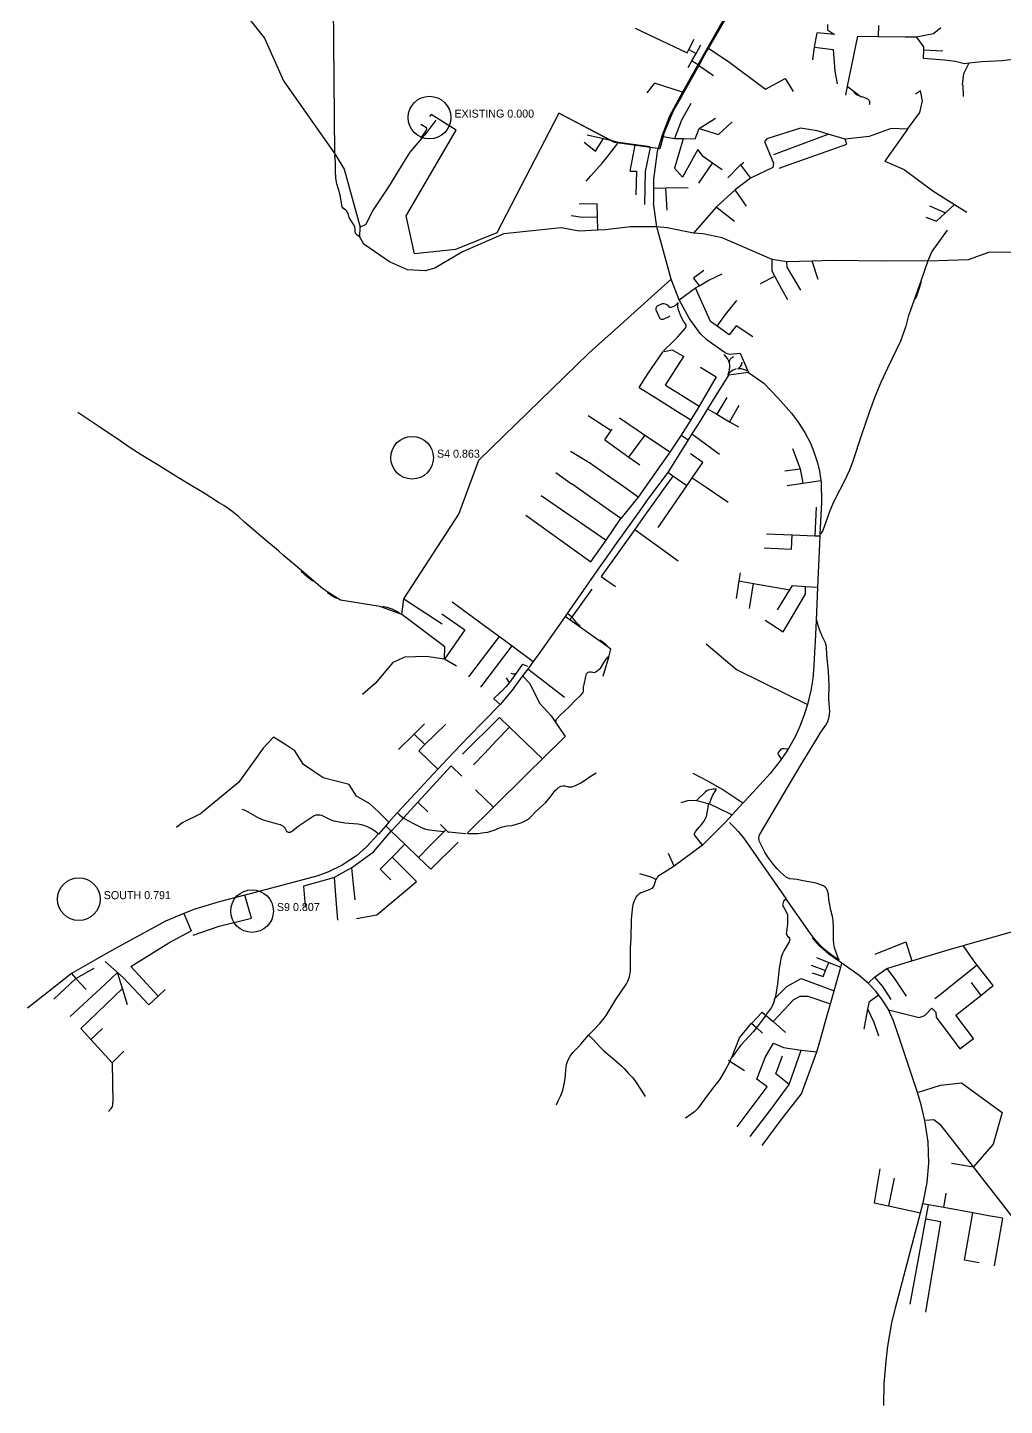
# Model space of a CAD drawing. Header units: metres. Extents: x 432891 to 477890, y 2556094 to 2581523.
# Drawn here: x 442163 to 447656, y 2556094 to 2563844 of the extents above; entities that cross this region are included whole.
import ezdxf

# ---------------------------------------------------------------- set-up
doc = ezdxf.new("R2010")
doc.units = ezdxf.units.M
for name, color, linetype in [('W10_MAIN_PIPE', 1, 'Continuous'), ('W10_PIPE_DN200', 8, 'Continuous'), ('W10_PIPE_DN250_400', 3, 'Continuous'), ('W10_PIPE_DN500_800', 30, 'Continuous'), ('W10_PIPE_DN900_1200', 1, 'Continuous'), ('W10_STP_CANDIDATES', 5, 'Continuous')]:
    doc.layers.add(name, color=color, linetype=linetype)

msp = doc.modelspace()

# ---------------------------------------------------------------- linework, layer by layer
at = {"layer": 'W10_MAIN_PIPE'}
msp.add_lwpolyline([(446145.9, 2563995.1), (445981.3, 2563710.9), (445841.6, 2563460.7), (445796.7, 2563382.9), (445742.6, 2563253.5), (445717.1, 2563162.4), (445463.7, 2563198.7), (445149.7, 2563362.7), (444801.7, 2562690.4), (444568.5, 2562596.8), (444339.2, 2562571.3), (444291.8, 2562785.1), (444572.7, 2563268), (444431.5, 2563355.6), (444423, 2563343.3)], dxfattribs=at)
at = {"layer": 'W10_PIPE_DN200'}
for points in [[(442937, 2565100.3), (443025.8, 2564883.3), (443082.9, 2564634.3), (443243.2, 2564332.6), (443327.2, 2563997.3), (443495.1, 2563784.3), (443601.5, 2563544.9), (443890.9, 2563134.7)], [(443890.9, 2563134.7), (443884, 2563973.2)], [(446659.9, 2563861.6), (446661.2, 2563831.1), (446701, 2563805.7)], [(445580, 2563840.6), (445870.9, 2563702.7), (445881, 2563721.6)], [(445881, 2563721.6), (445911.9, 2563779.4)], [(446587.1, 2563734.6), (446601.9, 2563815)], [(446701, 2563805.7), (446601.9, 2563815)], [(446828.9, 2563795.7), (446770.7, 2563514)], [(446828.9, 2563795.7), (446947.3, 2563793.5)], [(446947.3, 2563793.5), (446949.6, 2563855.4)], [(446947.3, 2563793.5), (447097, 2563792.9)], [(447097, 2563792.9), (447160.1, 2563791.5)], [(447160.1, 2563791.5), (447256.2, 2563810.9), (447298.8, 2563844.3)], [(447160.1, 2563791.5), (447200.4, 2563736.1), (447199.8, 2563717.3)], [(445881, 2563721.6), (445922.3, 2563698.6)], [(445922.3, 2563698.6), (445949.1, 2563746.5)], [(445991.2, 2563728), (446112.1, 2563648.4), (446312.3, 2563497.1)], [(446577.7, 2563663), (446587.1, 2563734.6)], [(446587.1, 2563734.6), (446693.3, 2563721.2), (446702.2, 2563600.1), (446714.6, 2563528.2)], [(447199.8, 2563717.3), (447198.4, 2563671.9)], [(447309.5, 2563711.1), (447199.8, 2563717.3)], [(445878.2, 2563619.9), (445898.8, 2563656.7)], [(445898.8, 2563656.7), (445922.3, 2563698.6)], [(445932, 2563634.3), (445898.8, 2563656.7)], [(445936.8, 2563631.1), (446019, 2563575.6)], [(447198.4, 2563671.9), (447319.4, 2563663.8), (447379, 2563654.9), (447431.1, 2563643.2), (447456.4, 2563646)], [(447425.6, 2563457.1), (447423.8, 2563517.8), (447419.8, 2563522.8), (447427.9, 2563586.4), (447456.4, 2563646)], [(447456.4, 2563646), (447529, 2563654), (447643.2, 2563658.6), (447734.2, 2563669.8), (447744.9, 2563641.4), (447754.3, 2563590.9), (447760.3, 2563583), (447769, 2563551.3), (447770.2, 2563504.5), (447784.1, 2563478)], [(446312.3, 2563497.1), (446423.4, 2563558.7), (446468, 2563485.5)], [(445687.2, 2563531.1), (445645.2, 2563476.5)], [(445845.9, 2563481.9), (445687.2, 2563531.1)], [(446770.7, 2563514), (446762, 2563464)], [(446770.7, 2563514), (446810.6, 2563484.3)], [(446810.6, 2563484.3), (446808.2, 2563481)], [(446808.2, 2563481), (446816.4, 2563472.8), (446822.6, 2563468.7), (446829.6, 2563465.1)], [(446810.6, 2563484.3), (446850.8, 2563454.3)], [(447110.6, 2563273.6), (447180.5, 2563367), (447194.3, 2563432.8), (447184.4, 2563488.9)], [(447184.4, 2563488.9), (447156.2, 2563469.4)], [(445892.7, 2563417.3), (445839.7, 2563322.7), (445799.6, 2563219.9)], [(446850.8, 2563454.3), (446854.2, 2563456.3)], [(446854.2, 2563456.3), (446875.1, 2563449.7), (446885.2, 2563442.7), (446894.4, 2563434.3), (446896.5, 2563431.1), (446897.4, 2563427.9), (446896.9, 2563416), (446895.6, 2563409.3)], [(444459.1, 2563323.8), (444396.5, 2563241.1), (444380.1, 2563222)], [(445938.5, 2563276.6), (446030.8, 2563335.5)], [(445938.5, 2563276.6), (446047.1, 2563242.3), (446124.1, 2563313.9)], [(444377, 2563224.6), (444401.7, 2563261.9), (444406.2, 2563269.9), (444407.7, 2563274.2), (444407.5, 2563277.8), (444405.4, 2563281.1), (444375, 2563299.2)], [(445310.1, 2563241.1), (445401.5, 2563219.9)], [(445851.4, 2563219.5), (445917.6, 2563218.9), (445938.5, 2563276.6)], [(446509.3, 2563279), (446319.7, 2563219.4)], [(446358.1, 2563130.7), (446665.4, 2563244.9)], [(446665.4, 2563244.9), (446603.5, 2563263.4), (446509.3, 2563279)], [(446759.7, 2563216.9), (446665.4, 2563244.9)], [(447110.6, 2563273.6), (447019.2, 2563276.1), (446895.2, 2563232), (446759.7, 2563216.9)], [(447110.6, 2563273.6), (446983.6, 2563093.3), (447091.1, 2563046.7), (447253, 2562926.1), (447374.2, 2562849.6)], [(444380.1, 2563222), (444312.2, 2563142.9), (444283.5, 2563098.9), (444193, 2562949), (444102.4, 2562814.1), (444065, 2562737.4), (444032.7, 2562721.5)], [(444380.1, 2563222), (444377, 2563224.6)], [(445291.7, 2563200.3), (445355.9, 2563149.5)], [(445355.9, 2563149.5), (445401.5, 2563219.9)], [(445401.5, 2563219.9), (445440.8, 2563210.7)], [(445412.3, 2563104.8), (445483.3, 2563195.9)], [(445440.8, 2563210.7), (445486.5, 2563200.1)], [(445486.5, 2563200.1), (445580.4, 2563186.7)], [(445551.9, 2563037.6), (445579.5, 2563182.1)], [(445580.4, 2563186.7), (445664.5, 2563174.8)], [(445663.6, 2563170.1), (445636.4, 2563034.8)], [(445736.7, 2563232.2), (445799.6, 2563219.9)], [(445799.6, 2563219.9), (445851.4, 2563219.5)], [(445803.1, 2563055.9), (445851.4, 2563219.5)], [(446014.8, 2563082.1), (445960.9, 2563118.8), (445932, 2563159.1), (445845.5, 2563002.8)], [(446319.7, 2563219.4), (446306.6, 2563204.2), (446356.8, 2563081.5), (446353.3, 2563057.1), (446227.6, 2562997.4)], [(446389.8, 2563053.5), (446769.5, 2563187.9), (446759.7, 2563216.9)], [(443890.9, 2563134.7), (443894.8, 2563128.1)], [(443894.8, 2563128.1), (443891.4, 2563126.1)], [(444027.9, 2562668.4), (444014.1, 2562678.4), (444010.3, 2562682.4), (444006.7, 2562689.4), (444005.6, 2562695.5), (444005.6, 2562710.5), (444003.9, 2562723), (443994.2, 2562739.5), (443976.4, 2562766.2), (443971.5, 2562775.9), (443965.2, 2562798.8), (443957.1, 2562813.8), (443952.5, 2562817.8), (443939.3, 2562826.7), (443931.7, 2562835.6), (443920.2, 2562901.4), (443912, 2562935.6), (443902.5, 2562965.3), (443896.7, 2562996.5), (443893.5, 2563037.2), (443893.5, 2563085.9), (443891.4, 2563126.1)], [(443894.8, 2563128.1), (443942.3, 2563047.9), (444032.7, 2562721.5)], [(445330.8, 2563010.7), (445394.1, 2563081.6)], [(445394.1, 2563081.6), (445412.3, 2563104.8)], [(445938, 2562969.6), (446014.8, 2563082.1)], [(446069.2, 2563045), (446014.8, 2563082.1)], [(446171, 2563072), (446190.9, 2563086.7)], [(445303.4, 2562980.1), (445330.8, 2563010.7)], [(445551.9, 2563037.6), (445586, 2563036.5)], [(445586, 2563036.5), (445582.9, 2562902.7)], [(445636.4, 2563034.8), (445632.2, 2562849.8)], [(445803.1, 2563055.9), (445801.2, 2563054)], [(445801.2, 2563054), (445845.5, 2563002.8)], [(446100.9, 2562998.4), (446171, 2563072)], [(446171, 2563072), (446227.6, 2562997.4)], [(445752.5, 2562940.3), (445682.2, 2562939.3)], [(445876.4, 2562942.1), (445752.5, 2562940.3)], [(445758.8, 2562818), (445752.5, 2562940.3)], [(446141.4, 2562931.4), (446034.3, 2562833.4)], [(446227.6, 2562997.4), (446141.4, 2562931.4)], [(446206.2, 2562840), (446141.4, 2562931.4)], [(445367.1, 2562780.3), (445365.3, 2562853.5), (445264.1, 2562851.2)], [(447324.9, 2562803.1), (447374.2, 2562849.6)], [(447374.2, 2562849.6), (447443.6, 2562805.8)], [(445219, 2562787.3), (445282.5, 2562777.3), (445367.1, 2562780.3)], [(445369.1, 2562704), (445367.1, 2562780.3)], [(446034.3, 2562833.4), (445906.6, 2562687.8)], [(446138.6, 2562754.3), (446034.3, 2562833.4)], [(447213.4, 2562777.3), (447273.7, 2562754.9)], [(447233.4, 2562842.3), (447324.9, 2562803.1)], [(447273.7, 2562754.9), (447324.9, 2562803.1)], [(444031.9, 2562665.6), (444032.7, 2562721.5)], [(445163.9, 2562718.8), (444841, 2562684.6), (444609.1, 2562583.4)], [(445369.1, 2562704), (445265.3, 2562699), (445163.9, 2562718.8)], [(445411.7, 2562706), (445369.1, 2562704)], [(445700.8, 2562724.1), (445552.3, 2562724), (445411.7, 2562706)], [(445906.6, 2562687.8), (445759.6, 2562718.6), (445700.8, 2562724.1)], [(447333.4, 2562704.6), (447248, 2562584.4), (447224.7, 2562532)], [(444053.9, 2562626.9), (444031.9, 2562665.6)], [(444609.1, 2562583.4), (444453.2, 2562490.6), (444398.6, 2562476.9), (444299.6, 2562482.3), (444197.5, 2562526.4), (444053.9, 2562626.9)], [(445961.8, 2562684.3), (445906.6, 2562687.8)], [(446348.8, 2562540.4), (446068.4, 2562661.8), (445961.8, 2562684.3)], [(446364.6, 2562445.8), (446349.3, 2562475.1), (446348.8, 2562540.4)], [(446432.9, 2562527.3), (446348.8, 2562540.4)], [(447224.7, 2562532), (447454.3, 2562539.1), (447567.8, 2562580.4)], [(447567.8, 2562580.4), (447761.8, 2562583.4)], [(445965.8, 2562477.6), (445906.4, 2562435.4), (445939.2, 2562392.2)], [(446574.3, 2562531.2), (446432.9, 2562527.3)], [(446511.7, 2562366.8), (446433.1, 2562496.1), (446432.9, 2562527.3)], [(446978.8, 2562531.2), (446689.5, 2562534.4), (446574.3, 2562531.2)], [(446608, 2562426.6), (446574.3, 2562531.2)], [(447224.7, 2562532), (446978.8, 2562531.2)], [(447224.7, 2562532), (447182.7, 2562412.8)], [(444279.3, 2560631), (444587.7, 2561108.2), (444701, 2561412), (445319.5, 2562012.1), (445497.8, 2562173.7), (445782.5, 2562428.3)], [(445918.3, 2562380.3), (445939.2, 2562392.2)], [(445939.2, 2562392.2), (445994, 2562423.4)], [(445994, 2562423.4), (446068, 2562458.3)], [(446284.1, 2562405.4), (446364.6, 2562445.8)], [(446405.8, 2562369.5), (446364.6, 2562445.8)], [(447182.7, 2562412.8), (447120, 2562235.1)], [(447186.5, 2562411.4), (447185.6, 2562408.3), (447174.4, 2562372.2), (447160.4, 2562334), (447153.3, 2562317.3)], [(447182.7, 2562412.8), (447186.5, 2562411.4)], [(445825.9, 2562313.4), (445918.3, 2562380.3)], [(446039.9, 2562165.2), (446002.8, 2562191.7), (445918.3, 2562380.3)], [(446086.7, 2562230.3), (446150.4, 2562309.6)], [(446437.6, 2562313.5), (446405.8, 2562369.5)], [(445821.9, 2562297.8), (445805.6, 2562281.2), (445799.8, 2562276.6), (445780.8, 2562269.2), (445775, 2562269.9), (445771.6, 2562271.7), (445766.9, 2562278.5), (445761.2, 2562283.3), (445750, 2562288.7), (445740.7, 2562290.8), (445731.8, 2562289.6), (445703.2, 2562277.6), (445697.4, 2562271.8), (445694.7, 2562263.9), (445695.4, 2562257.2), (445715.5, 2562210.9), (445718.9, 2562207.7), (445726.2, 2562204.4), (445731.8, 2562204), (445735.9, 2562204.7), (445763.2, 2562216), (445775.8, 2562222.8)], [(445741.2, 2562027.1), (445792.2, 2562078.9), (445819.6, 2562105.7), (445857.9, 2562150.3), (445863.4, 2562157.1), (445866.1, 2562161.9), (445866.5, 2562166.5), (445865.4, 2562171.6), (445863, 2562177.1), (445851.5, 2562193.6), (445840.1, 2562213.2), (445833.9, 2562227.6), (445823.8, 2562256.3), (445820.1, 2562269.7), (445819.6, 2562282.7), (445821.9, 2562297.8)], [(446039.9, 2562165.2), (446086.7, 2562230.3)], [(447118.7, 2562231.3), (447116.7, 2562225.5), (447101.4, 2562165.6), (447090.4, 2562132.6), (447070.3, 2562080.6), (446998.2, 2561928.9), (446961.4, 2561848.7), (446926.1, 2561767.1), (446894.2, 2561679.3), (446851.8, 2561553.6), (446803.3, 2561406.3), (446784.4, 2561355.4), (446754.3, 2561291), (446705.7, 2561196.5), (446689.2, 2561161.6), (446674.5, 2561126.8), (446634, 2561015.7), (446627.7, 2561003.3), (446623.3, 2560995.2)], [(447120, 2562235.1), (447118.7, 2562231.3)], [(446107.8, 2562116.7), (446039.9, 2562165.2)], [(446147.5, 2562166.3), (446107.8, 2562116.7)], [(446240.9, 2562104.6), (446147.5, 2562166.3)], [(445649.7, 2561897), (445736.3, 2562022.1)], [(445741.9, 2562023.2), (445741.2, 2562027.1)], [(445741.9, 2562023.2), (445787.3, 2562031.5), (445852.5, 2561993.9)], [(446109.4, 2561957.3), (446105.5, 2561968), (446097.7, 2561983.1), (446091.3, 2561992.4), (446080, 2562005.2)], [(445750.2, 2561832.2), (445852.5, 2561993.9)], [(445947.4, 2561934.8), (446034.9, 2561879.5), (445939, 2561715.2)], [(446101.2, 2561891.6), (446105.2, 2561901.5), (446109.8, 2561918.6), (446111.8, 2561936.2), (446111.6, 2561948)], [(446146.3, 2561925.3), (446130.4, 2561918), (446120.7, 2561911.5), (446107.9, 2561899.7), (446102.2, 2561892.4)], [(446109.4, 2561957.3), (446110, 2561967.7), (446112, 2561974.3), (446115.2, 2561980.4), (446121.5, 2561987.6), (446126.6, 2561991.3), (446132.2, 2561994)], [(446111.6, 2561948), (446109.4, 2561957.3)], [(446157.5, 2561927.6), (446166.5, 2561932.6), (446171.5, 2561937.3), (446175.4, 2561942.8), (446179.4, 2561952.5), (446180.3, 2561962.9)], [(446157.5, 2561927.6), (446175.5, 2561926.2), (446187.3, 2561923.7), (446204.3, 2561917.7), (446208.1, 2561915.8)], [(445601.5, 2561820), (445649.7, 2561897)], [(446104.1, 2561888.9), (446102.2, 2561892.4)], [(446211.8, 2561917.4), (446208.1, 2561915.8)], [(446217.4, 2561904.8), (446303.1, 2561843.8), (446381.8, 2561762.3), (446457.5, 2561674.8), (446496.6, 2561624.1), (446533.8, 2561566.3), (446564.3, 2561506.6), (446584.6, 2561457.2), (446604.6, 2561395.2), (446615.2, 2561348.6), (446623, 2561295.9)], [(445601.5, 2561820), (445704.8, 2561755.5)], [(445750.2, 2561832.2), (445850, 2561770.9)], [(445850, 2561770.9), (445939, 2561715.2)], [(445704.8, 2561755.5), (445808.5, 2561690.7)], [(445808.5, 2561690.7), (445891.8, 2561638.2)], [(445939, 2561715.2), (445891.8, 2561638.2)], [(445986.3, 2561699), (446038, 2561669.2)], [(446095.5, 2561763), (446038, 2561669.2)], [(446162, 2561717.8), (446110.5, 2561627.4)], [(443599.8, 2560877.4), (443575.5, 2560899), (443551, 2560919.9), (443509.4, 2560953.6), (443473, 2560984.7), (443382.8, 2561061.9), (443346.8, 2561095.5), (443303.9, 2561130.6), (443266, 2561155.7), (443236.6, 2561173.1), (443155.2, 2561225.5), (443093, 2561263.3), (443011.8, 2561311), (442892.6, 2561386.7), (442802.6, 2561441.5), (442740.7, 2561481.2), (442684.5, 2561520.2), (442563.3, 2561600.2), (442445.6, 2561680.1)], [(445315.4, 2561661.9), (445444.3, 2561577.6)], [(445590.9, 2561580), (445491.2, 2561647.4)], [(445891.8, 2561638.2), (445838, 2561552.2)], [(446038, 2561669.2), (446110.5, 2561627.4)], [(446110.5, 2561627.4), (446160.1, 2561598.9)], [(445409, 2561524.9), (445444.3, 2561577.6)], [(445444.3, 2561577.6), (445449.2, 2561584.8)], [(445544.4, 2561428.5), (445634.3, 2561550.4)], [(445634.3, 2561550.4), (445590.9, 2561580)], [(445694.3, 2561509.9), (445634.3, 2561550.4)], [(445838, 2561552.2), (445774.5, 2561455.5)], [(445838, 2561552.2), (445878, 2561525.8)], [(445898.7, 2561558.7), (445938.4, 2561529.5)], [(445309.8, 2561402.8), (445215.4, 2561459.8)], [(445409, 2561524.9), (445544.4, 2561428.5)], [(445774.5, 2561455.5), (445685.2, 2561329.4)], [(445774.5, 2561455.5), (445694.3, 2561509.9)], [(445878, 2561525.8), (445762.3, 2561341.6)], [(445938.4, 2561529.5), (446053, 2561445.5)], [(446463.5, 2561477.4), (446507, 2561362.3)], [(445322.2, 2561395.4), (445309.8, 2561402.8)], [(445418.1, 2561328.9), (445322.2, 2561395.4)], [(445544.4, 2561428.5), (445604.7, 2561385.2)], [(445959.6, 2561398.1), (445891.2, 2561447.2)], [(445899.7, 2561311.1), (445959.6, 2561398.1)], [(445133.5, 2561341.5), (445221.9, 2561277.9)], [(445516, 2561261), (445418.1, 2561328.9)], [(445685.2, 2561329.4), (445596.6, 2561203.6)], [(445790.8, 2561321.6), (445624.8, 2561087.8)], [(445762.3, 2561341.6), (445638.1, 2561175.1)], [(445790.8, 2561321.6), (445762.3, 2561341.6)], [(445869.1, 2561266.6), (445790.8, 2561321.6)], [(445869.1, 2561266.6), (445899.7, 2561311.1)], [(445899.7, 2561311.1), (445977.9, 2561258.3)], [(446420.9, 2561350.3), (446507, 2561362.3)], [(446507, 2561362.3), (446521.7, 2561281)], [(445230.6, 2561271.8), (445221.9, 2561277.9)], [(445328.6, 2561203.5), (445230.6, 2561271.8)], [(445596.6, 2561203.6), (445516, 2561261)], [(445707.8, 2561032.5), (445869.1, 2561266.6)], [(445977.9, 2561258.3), (446101.5, 2561174.8)], [(446434.4, 2561268.1), (446521.7, 2561281)], [(446521.7, 2561281), (446623, 2561295.9)], [(446623, 2561295.9), (446624.3, 2561286.7), (446627.2, 2561173.3), (446618.3, 2560995.4), (446617.9, 2560985)], [(445051.2, 2561212.2), (445416.6, 2560960.3)], [(445498.9, 2561082.2), (445328.6, 2561203.5)], [(445596.6, 2561203.6), (445498.9, 2561082.2)], [(445638.1, 2561175.1), (445636.5, 2561173), (445591.6, 2561109.9)], [(446596.5, 2561147), (446590.3, 2560986.2)], [(444964.3, 2561100.9), (445330.8, 2560839.2)], [(445416.6, 2560960.3), (445498.9, 2561082.2)], [(445591.6, 2561109.9), (445462.7, 2560928.5)], [(445624.8, 2561087.8), (445577.6, 2561021.8)], [(445577.6, 2561021.8), (445388.6, 2560757.6), (445468.5, 2560700.8)], [(445577.6, 2561021.8), (445657.5, 2560963.4)], [(446304.2, 2560917.7), (446459, 2560910.9), (446462.6, 2560991.5)], [(446317.5, 2560997.5), (446462.6, 2560991.5)], [(446462.6, 2560991.5), (446590.3, 2560986.2)], [(445330.8, 2560839.2), (445416.6, 2560960.3)], [(445462.7, 2560928.5), (445419.3, 2560867.5), (445376.7, 2560806.4)], [(445657.5, 2560963.4), (445725, 2560914.1)], [(445725, 2560914.1), (445821, 2560843.9)], [(446590.3, 2560986.2), (446617.9, 2560985)], [(446617.9, 2560985), (446615.8, 2560939.6), (446604.8, 2560696.4)], [(443602.6, 2560874.6), (443599.8, 2560877.4)], [(443704.6, 2560787.9), (443602.6, 2560874.6)], [(443704.6, 2560787.9), (443702, 2560784.9)], [(443765.4, 2560731.1), (443758.7, 2560735.9), (443734.3, 2560755.2), (443702, 2560784.9)], [(443852.2, 2560668.9), (443822.7, 2560687.6), (443704.6, 2560787.9)], [(445376.7, 2560806.4), (445196.9, 2560548.3)], [(446170.6, 2560777.6), (446163, 2560731.6)], [(445223.1, 2560526.5), (445337, 2560685.7)], [(446163, 2560731.6), (446146.5, 2560632.8)], [(446163, 2560731.6), (446245, 2560717.4)], [(446222.7, 2560576.6), (446245, 2560717.4)], [(446245, 2560717.4), (446449.7, 2560682.1)], [(446379.4, 2560569), (446449.7, 2560682.1)], [(446449.7, 2560682.1), (446464.4, 2560705.8)], [(446457.9, 2560523.9), (446537.6, 2560657.1), (446537.6, 2560700.9)], [(446464.4, 2560705.8), (446537.6, 2560700.9)], [(446537.6, 2560700.9), (446604.8, 2560696.4)], [(446604.8, 2560696.4), (446596.3, 2560508.6), (446590.6, 2560391.1)], [(443852.2, 2560668.9), (443850, 2560665.5)], [(443902.1, 2560632.5), (443897.3, 2560634.8), (443876.3, 2560646.4), (443852.7, 2560663.4), (443850, 2560665.5)], [(444252.5, 2560547.8), (444144.4, 2560588.4), (443923.2, 2560623.9), (443852.2, 2560668.9)], [(444267.5, 2560542.1), (444279.3, 2560631)], [(444279.3, 2560631), (444493.3, 2560491)], [(444550.4, 2560615.1), (444670.1, 2560526.7)], [(444253.9, 2560551.5), (444239.8, 2560560.1), (444213.4, 2560572.6), (444185.7, 2560581.7), (444166.7, 2560585.9), (444160.8, 2560586.5)], [(444252.5, 2560547.8), (444253.9, 2560551.5)], [(444267.5, 2560542.1), (444252.5, 2560547.8)], [(444508.1, 2560292.5), (444508.4, 2560360.6), (444267.5, 2560542.1)], [(444492.5, 2560547.2), (444621.5, 2560456.5)], [(444670.1, 2560526.7), (444741.3, 2560474.1)], [(445185.4, 2560531.9), (445043.5, 2560328.8), (445006.4, 2560278.4)], [(445196.9, 2560548.3), (445196.6, 2560548), (445185.4, 2560531.9)], [(445212.9, 2560512.3), (445185.4, 2560531.9)], [(445196.9, 2560548.3), (445200.2, 2560546)], [(445220.7, 2560530), (445200.2, 2560546)], [(445212.9, 2560512.3), (445223.1, 2560526.5)], [(445223.1, 2560526.5), (445226.3, 2560524.2)], [(445269.2, 2560477.1), (445256.1, 2560488.7), (445248.3, 2560499.3), (445232.6, 2560517.7), (445226.3, 2560524.2)], [(446411.4, 2560446.2), (446457.9, 2560523.9)], [(444621.5, 2560456.5), (444508.1, 2560292.5)], [(444741.3, 2560474.1), (444816.5, 2560418.6)], [(445290.6, 2560456.8), (445212.9, 2560512.3)], [(445420.1, 2560364.3), (445290.6, 2560456.8)], [(446726.1, 2558598.3), (446717.9, 2558615), (446700, 2558668.6), (446696.7, 2558690.5), (446694.7, 2558715.6), (446694.1, 2558786), (446691.7, 2558821.4), (446688.4, 2558844.9), (446679.8, 2558880.3), (446672.2, 2558920), (446668.9, 2558940.2), (446665.6, 2558969.9), (446660.2, 2558988), (446654.5, 2559001.1), (446647.5, 2559009.4), (446638.4, 2559015.9), (446623.4, 2559022.7), (446602, 2559029.7), (446577.3, 2559035.4), (446544.2, 2559041.1), (446514.2, 2559047.5), (446490.3, 2559051.5), (446470.2, 2559053.4), (446447.9, 2559056.8), (446439.5, 2559059.3), (446430.6, 2559063.1), (446396.1, 2559093.4), (446377, 2559112.7), (446356.5, 2559136.6), (446339.4, 2559159.2), (446323.9, 2559181.7), (446308, 2559206.6), (446279.3, 2559265.3), (446276.7, 2559272.9), (446275.2, 2559283.6), (446276.4, 2559295.7), (446278.9, 2559303.4), (446281.9, 2559309.6), (446460.3, 2559611.5), (446507.8, 2559689), (446589.1, 2559825.4), (446624, 2559881), (446651.1, 2559920.6), (446661.7, 2559942), (446667.5, 2559959), (446671.7, 2559978.5), (446673.4, 2560001.6), (446672.9, 2560015.8), (446669.5, 2560045.6), (446668.4, 2560067.1), (446669.9, 2560148.1), (446666.9, 2560220.8), (446657.3, 2560316), (446655.6, 2560358.9), (446653.3, 2560371.1), (446649.4, 2560383), (446630.3, 2560421.9), (446617.3, 2560453.8), (446608.5, 2560480.8), (446601.3, 2560508.3)], [(446310.3, 2560511.7), (446411.4, 2560446.2)], [(444644.8, 2560191.5), (444816.5, 2560418.6)], [(444816.5, 2560418.6), (444887.8, 2560366)], [(445422.4, 2560367.6), (445414.4, 2560374.1), (445379.8, 2560398.1)], [(445979, 2560377.5), (446148.9, 2560233.2), (446301.3, 2560157.8), (446548.2, 2560037.2)], [(446590.6, 2560391.1), (446589.3, 2560365.2), (446584.8, 2560255.3), (446577.9, 2560182.4), (446567, 2560115.1), (446548.2, 2560037.2)], [(444508.1, 2560292.5), (444404.6, 2560306.1), (444284.3, 2560302.1), (444217.2, 2560272.2), (444118.3, 2560154.3), (444046.9, 2560093.7)], [(444574.9, 2560252.7), (444508.1, 2560292.5)], [(444710.8, 2560133.6), (444887.8, 2560366)], [(444887.8, 2560366), (445006.4, 2560278.4)], [(445286.3, 2560103.9), (445288.5, 2560110.9), (445289.6, 2560117.7), (445289.4, 2560133.7), (445292.1, 2560149), (445301.5, 2560193.7), (445306.6, 2560209.4), (445310.4, 2560214.2), (445315.8, 2560218.5), (445322.5, 2560221.2), (445331.8, 2560220.2), (445341, 2560217.9), (445348.8, 2560217.5), (445358, 2560220.5), (445386.6, 2560243.4), (445410.9, 2560283.9), (445426.6, 2560304.7)], [(445398.7, 2560195.5), (445430.4, 2560303.6)], [(445420.1, 2560364.3), (445422.4, 2560367.6)], [(445430.4, 2560303.6), (445443.4, 2560347.7), (445420.1, 2560364.3)], [(445430.4, 2560303.6), (445426.6, 2560304.7)], [(444946.1, 2560264.2), (444909.3, 2560212.2)], [(444946.1, 2560264.2), (444973.4, 2560253)], [(444975.5, 2560236.4), (444946.6, 2560197.1)], [(445006.4, 2560278.4), (444975.5, 2560236.4)], [(445001.1, 2560216.3), (444975.5, 2560236.4)], [(445073.4, 2560159.8), (445001.1, 2560216.3)], [(444873.4, 2560161), (444852.7, 2560136.9), (444829.5, 2560112.2), (444817.4, 2560100.3), (444786.7, 2560072.3)], [(444946.6, 2560197.1), (444888.5, 2560118.1), (444821, 2560037)], [(444873.4, 2560161), (444867.5, 2560168.4), (444856.1, 2560185.8)], [(444909.3, 2560212.2), (444873.4, 2560161)], [(444880.4, 2560212.6), (444891.5, 2560209.8), (444897.5, 2560209.6), (444902.9, 2560209.9), (444909.3, 2560212.2)], [(444946.6, 2560197.1), (444987.7, 2560154), (445041.8, 2560044), (445106.2, 2559972.9), (445184.9, 2559857.6)], [(445181.1, 2560075.5), (445073.4, 2560159.8)], [(444784.1, 2560069.3), (444786.7, 2560072.3)], [(444821, 2560037), (444784.1, 2560069.3)], [(445132.5, 2559941.5), (445137.7, 2559954), (445161.5, 2559980.2), (445179.3, 2559997.7), (445212, 2560027.7), (445238.6, 2560055.1), (445274.4, 2560089.1), (445286.3, 2560103.9)], [(444821, 2560037), (444726.8, 2559941.8), (444641.6, 2559855.4), (444524.7, 2559731.6), (444469.9, 2559672.7)], [(446548.2, 2560037.2), (446531.9, 2559983.3), (446507.7, 2559918.3), (446480.3, 2559858.6), (446442.1, 2559789.8), (446439, 2559785.1)], [(444336.9, 2559870.7), (444395.1, 2559928.8)], [(444512.3, 2559924.8), (444397.3, 2559810.8)], [(444609.4, 2559756.8), (444817.4, 2559963.8)], [(444798.7, 2559831.9), (444873.1, 2559910.1)], [(444817.4, 2559963.8), (444873.1, 2559910.1)], [(444873.1, 2559910.1), (445057.9, 2559731.8)], [(443714.6, 2559700), (443665.8, 2559775.9), (443615.6, 2559809.6), (443546.5, 2559853.7), (443487.4, 2559790.9), (443437.8, 2559720.4), (443348.2, 2559598.8), (443134.8, 2559422.5), (443120.9, 2559414.7), (443033.2, 2559371.2), (443000.6, 2559344.6)], [(444249.4, 2559783.3), (444336.9, 2559870.7)], [(444336.9, 2559870.7), (444397.3, 2559810.8)], [(444731.6, 2559761.5), (444798.7, 2559831.9)], [(445057.9, 2559731.8), (445184.9, 2559857.6)], [(444397.3, 2559810.8), (444362.9, 2559776.7)], [(444362.9, 2559776.7), (444469.9, 2559672.7)], [(444670.2, 2559697), (444731.6, 2559761.5)], [(446439, 2559785.1), (446400.7, 2559727.2), (446339.3, 2559648.6), (446222.7, 2559522), (446185.2, 2559481.9)], [(446399.6, 2559732.8), (446386.1, 2559754.8), (446384.2, 2559759.8), (446384.2, 2559763.5), (446386.3, 2559769.1), (446401.2, 2559787.2), (446407.4, 2559788.6), (446417, 2559788.7), (446430.3, 2559787.4), (446435.7, 2559787.3)], [(446439, 2559785.1), (446435.7, 2559787.3)], [(444087, 2559477.4), (444012.6, 2559521), (443971.6, 2559587), (443824.6, 2559625.1), (443714.6, 2559700)], [(444469.9, 2559672.7), (444242.5, 2559428.4), (444241.5, 2559427.2)], [(444357.7, 2559487.2), (444544.6, 2559692.3)], [(444544.6, 2559692.3), (444605, 2559632.9)], [(444980.9, 2559655.5), (445057.9, 2559731.8)], [(444639, 2559311.2), (444649.4, 2559310.5), (444676.2, 2559310.6), (444694.1, 2559311.5), (444732.9, 2559315.8), (444751.4, 2559319.3), (444768.5, 2559324.1), (444786.4, 2559330.5), (444816.3, 2559343), (444833.2, 2559348.3), (444859.1, 2559354), (444885.4, 2559356.8), (444893.7, 2559358.4), (444918.4, 2559364.7), (444942.3, 2559373.2), (444968.9, 2559385.8), (444985.3, 2559397.2), (444997, 2559408.2), (445016.6, 2559430.8), (445060.2, 2559470.1), (445076.3, 2559486.2), (445101.1, 2559514.8), (445128.8, 2559552.1), (445138, 2559561.4), (445148.7, 2559569.4), (445162.3, 2559576.8), (445172.5, 2559579.1), (445183, 2559578.9), (445202.5, 2559573.9), (445209.9, 2559572.9), (445222.3, 2559573.6), (445229.9, 2559576.1), (445252.2, 2559584.9), (445273.5, 2559595.8), (445293.6, 2559608.8), (445327.2, 2559632.4), (445360.2, 2559653.2)], [(444905.9, 2559581.3), (444980.9, 2559655.5)], [(446066.1, 2559559.8), (445992.5, 2559604), (445905.1, 2559649.3)], [(444681.6, 2559557.4), (444782.1, 2559458.5)], [(444782.1, 2559458.5), (444847, 2559522.9)], [(444847, 2559522.9), (444905.9, 2559581.3)], [(446034, 2559561.1), (446018.8, 2559559.8), (445990.2, 2559555.6), (445984.4, 2559553.1), (445972.6, 2559543.5), (445927, 2559500.4)], [(446034, 2559561.1), (446016.8, 2559530.3), (446006.9, 2559508.1), (445997.1, 2559482.1)], [(446185.2, 2559481.9), (446066.1, 2559559.8)], [(443816.7, 2559412.3), (443805.9, 2559414.3), (443793.4, 2559414.5), (443784.7, 2559413.4), (443775.3, 2559410), (443763.5, 2559403.2), (443683.6, 2559350.5), (443674.7, 2559343.7), (443653.4, 2559324.1), (443649.8, 2559321.8), (443639, 2559317), (443630.9, 2559317), (443623.5, 2559320.6), (443619, 2559325.6), (443611.1, 2559341.1), (443606, 2559347.1), (443601.1, 2559351.1), (443584.4, 2559359.1), (443569, 2559364.3), (443528.9, 2559374.6), (443489.8, 2559386.8), (443476.8, 2559391.6), (443459.3, 2559399.4), (443433, 2559413.4), (443407.5, 2559429.8), (443394.2, 2559437.1), (443382.5, 2559442.5), (443374.7, 2559444.7), (443369.1, 2559445.4)], [(444195, 2559374.9), (444136.3, 2559433.2), (444087, 2559477.4)], [(444277.1, 2559399.3), (444357.7, 2559487.2)], [(444357.7, 2559487.2), (444413.3, 2559432.4)], [(444636.2, 2559314), (444782.1, 2559458.5)], [(445838.8, 2559485), (445876.2, 2559496.1), (445914.1, 2559499.5), (445926.1, 2559496.5)], [(445955.1, 2559248.5), (445944.9, 2559262.9), (445913.7, 2559303.1), (445911.7, 2559307.5), (445919.7, 2559324.7), (445940.5, 2559348.5), (445948.1, 2559356.1), (445965.6, 2559378.6), (445974.9, 2559395.5), (445979.5, 2559405.9), (445989.2, 2559458), (445991.3, 2559476)], [(445926.1, 2559496.5), (445927, 2559500.4)], [(445926.1, 2559496.5), (445991.6, 2559480.2), (445993, 2559479.6)], [(445993, 2559479.6), (445991.3, 2559476)], [(445993, 2559479.6), (446048.7, 2559454.1), (446124, 2559416.5)], [(446185.2, 2559481.9), (446124, 2559416.5)], [(444132.3, 2559310.4), (444115.7, 2559323.8), (444092.2, 2559339.2), (444073.4, 2559348.8), (444053.5, 2559356.4), (444039.9, 2559360.2), (444019.1, 2559364.3), (443946.5, 2559370), (443887.4, 2559380), (443875, 2559383.8), (443862.8, 2559389), (443816.7, 2559412.3)], [(444195, 2559374.9), (444176.5, 2559354.1)], [(444241.5, 2559427.2), (444195, 2559374.9)], [(444207.9, 2559323.9), (444270.4, 2559392.1)], [(444241.5, 2559427.2), (444244.5, 2559424.6)], [(444244.5, 2559424.6), (444256.7, 2559413.3), (444273.5, 2559401.3)], [(444270.4, 2559392.1), (444277.1, 2559399.3)], [(444277.1, 2559399.3), (444280, 2559396.6)], [(444280, 2559396.6), (444283.9, 2559393.8), (444324.7, 2559371.1), (444374.6, 2559346.1), (444394.8, 2559337.9), (444408.8, 2559333.7), (444423.1, 2559330.8), (444454.2, 2559327.2), (444501, 2559322.8)], [(444485.1, 2559361.5), (444515.5, 2559331.5)], [(446124, 2559416.5), (446085.1, 2559372.7), (445957.4, 2559245.2), (445798.1, 2559127.2)], [(446109.6, 2559372.4), (446140.8, 2559341.2), (446158.1, 2559322.5), (446188.1, 2559285.9), (446201.5, 2559268.4), (446426.5, 2558946.2)], [(444135.3, 2559307.7), (444135, 2559307.3), (444069.2, 2559235.9), (444012.5, 2559186.3), (443980.2, 2559164.9)], [(443984.8, 2559117.4), (444108.6, 2559208.4), (444207.9, 2559323.9)], [(444135.3, 2559307.7), (444132.3, 2559310.4)], [(444176.5, 2559354.1), (444135.3, 2559307.7)], [(444207.9, 2559323.9), (444176.5, 2559354.1)], [(444284.3, 2559250.2), (444207.9, 2559323.9)], [(444426.3, 2559242.8), (444515.5, 2559331.5)], [(444515.5, 2559331.5), (444530.3, 2559316.8)], [(444530.3, 2559316.8), (444533.1, 2559319.7)], [(444533.1, 2559319.7), (444586.4, 2559314.4), (444628.3, 2559311.8)], [(444636.2, 2559314), (444639, 2559311.2)], [(444212.7, 2559178.5), (444284.3, 2559250.2)], [(444360.2, 2559177), (444284.3, 2559250.2)], [(444360.2, 2559177), (444426.3, 2559242.8)], [(444430, 2559109.7), (444584.8, 2559263.1)], [(443980.2, 2559164.9), (443931.1, 2559132.4), (443855.4, 2559095.3), (443794.6, 2559072.8), (443717.9, 2559051.6), (443407.6, 2558970.7), (443384.4, 2558964.7)], [(444145, 2559110.6), (444212.7, 2559178.5)], [(444212.7, 2559178.5), (444350.7, 2559041.8)], [(444430, 2559109.7), (444360.2, 2559177)], [(445798.1, 2559127.2), (445767.3, 2559197.7)], [(443886.9, 2559063.5), (443882.9, 2559061.3), (443713.9, 2559014), (443723.1, 2558902)], [(443984.8, 2559117.4), (443886.9, 2559063.5)], [(443886.9, 2559063.5), (443898.4, 2558915.1)], [(443984.8, 2559117.4), (443993.8, 2559024.8)], [(444145, 2559110.6), (444205.7, 2559050)], [(445695.5, 2559053.1), (445694.1, 2559050.5), (445690.9, 2559041.9), (445688, 2559028.3), (445683.7, 2559017.3), (445679.7, 2559010.6), (445672.1, 2559001.6), (445648.3, 2558989.6), (445611.3, 2558977.3), (445600.7, 2558970.8), (445592.6, 2558963.1)], [(445678.4, 2559062.6), (445662.3, 2559066.5), (445605.8, 2559084.1)], [(445695.5, 2559053.1), (445678.4, 2559062.6)], [(445704.5, 2559066.4), (445698.5, 2559058.5), (445695.5, 2559053.1)], [(445706.9, 2559069.5), (445704.5, 2559066.4)], [(445798.1, 2559127.2), (445706.9, 2559069.5)], [(443993.8, 2559024.8), (444002.2, 2558938.6)], [(444012.5, 2558833.1), (444127.1, 2558852.7), (444276.6, 2558979.2)], [(444276.6, 2558979.2), (444350.7, 2559041.8)], [(443384.4, 2558964.7), (443241.2, 2558927.3), (443103.7, 2558886.1), (443041.3, 2558860.5)], [(443421.2, 2558834.3), (443384.4, 2558964.7)], [(443898.4, 2558915.1), (443905.5, 2558824.3)], [(445317.8, 2558176.1), (445342.7, 2558203), (445381.5, 2558242.5), (445405.4, 2558272.2), (445416.2, 2558287.9), (445470.1, 2558377.2), (445529.9, 2558465.6), (445539, 2558480.3), (445547.4, 2558505.3), (445552.7, 2558537.7), (445554, 2558562), (445553.2, 2558633.8), (445553.4, 2558670.4), (445557.2, 2558720.5), (445558.4, 2558827.6), (445559.9, 2558847.4), (445566, 2558900.5), (445568.5, 2558912.5), (445573.5, 2558928.1), (445578.9, 2558940.9), (445585.4, 2558953.1), (445592.6, 2558963.1)], [(446426.5, 2558946.2), (446412.7, 2558929.7), (446408.7, 2558916.2), (446408.4, 2558909.7), (446409.8, 2558904.6), (446414.3, 2558894.3), (446434.3, 2558859.5), (446435.6, 2558856.1), (446435.4, 2558802.5), (446432.6, 2558773.5), (446429.4, 2558756.4), (446429.1, 2558749), (446430.8, 2558742.2), (446433.3, 2558738.3), (446436, 2558734.4), (446443, 2558727.9), (446446.5, 2558722.2), (446448.5, 2558714.8), (446448, 2558710.1), (446445.8, 2558702.6), (446414.5, 2558650.9), (446409.3, 2558639.6), (446400.9, 2558616.4), (446395.6, 2558594.3), (446388.8, 2558553.5), (446378.7, 2558466.2), (446368, 2558394.1), (446367.3, 2558391.1)], [(446726.1, 2558598.3), (446698.1, 2558617), (446671.6, 2558636.6), (446648.9, 2558655.2), (446621.3, 2558680.4), (446598.6, 2558705.9), (446580.7, 2558728), (446563.7, 2558751), (446426.5, 2558946.2)], [(443041.3, 2558860.5), (442938.5, 2558818.2), (442653.5, 2558662)], [(443041.3, 2558860.5), (443083.4, 2558763)], [(443093.8, 2558738.9), (443240.5, 2558790.7), (443421.2, 2558834.3)], [(447424.2, 2558681.3), (448013.9, 2558848)], [(442744, 2558563.7), (442957.5, 2558696.1), (443083.4, 2558763)], [(446668.5, 2558632.7), (446617.8, 2558676.9), (446576.8, 2558725)], [(446929.1, 2558631.8), (447100.5, 2558701.1), (447134.7, 2558595.2)], [(447134.7, 2558595.2), (447326, 2558653.5), (447424.2, 2558681.3)], [(447503.1, 2558570.5), (447480.2, 2558600), (447424.2, 2558681.3)], [(442653.5, 2558662), (442593.2, 2558628.9), (442409.1, 2558523.1)], [(442599.8, 2558590.7), (442668.8, 2558528.4)], [(446598.3, 2558614.3), (446667.7, 2558586.3)], [(446649.6, 2558540), (446667.7, 2558586.3)], [(446667.7, 2558586.3), (446735.6, 2558558.9)], [(446741.9, 2558581.1), (446668.5, 2558632.7)], [(447072.6, 2558576.2), (447134.7, 2558595.2)], [(442409.1, 2558523.1), (442275.1, 2558417.4)], [(442409.1, 2558523.1), (442435.2, 2558495.3)], [(442435.2, 2558495.3), (442537.3, 2558554.5)], [(442596.7, 2558461.9), (442668.8, 2558528.4)], [(442668.8, 2558528.4), (442699.7, 2558500.5), (442845.4, 2558346.9), (442897.8, 2558396.7)], [(442696, 2558439.7), (442668.8, 2558528.4)], [(442744, 2558563.7), (442897.8, 2558396.7)], [(446568.6, 2558570.7), (446649.6, 2558540)], [(446573.7, 2558527.1), (446636.5, 2558506.1), (446649.6, 2558540)], [(446697.9, 2558425.8), (446735.6, 2558558.9)], [(446735.6, 2558558.9), (446741.9, 2558581.1)], [(446947.7, 2558403.7), (446932.2, 2558424), (446889.8, 2558469.6), (446839.4, 2558513.1), (446741.9, 2558581.1)], [(446924.3, 2558503), (446993.6, 2558552.2)], [(446993.6, 2558552.2), (447072.6, 2558576.2)], [(446993.6, 2558552.2), (447035.4, 2558497.4), (447102.3, 2558396.1)], [(447503.1, 2558570.5), (447372.6, 2558466.6)], [(447523, 2558400.4), (447592.6, 2558455.5), (447503.1, 2558570.5)], [(442311.5, 2558378.5), (442435.2, 2558495.3)], [(442401.7, 2558282), (442596.7, 2558461.9)], [(442435.2, 2558495.3), (442492.5, 2558434.1)], [(442461.9, 2558214.7), (442696, 2558439.7)], [(442724.3, 2558347), (442696, 2558439.7)], [(442897.8, 2558396.7), (442937.2, 2558434.2)], [(446370.2, 2558388.4), (446382.9, 2558402), (446431.6, 2558449.8), (446512.2, 2558495.7)], [(446512.2, 2558495.7), (446697.9, 2558425.8)], [(446893.3, 2558473.1), (446924.3, 2558503)], [(446924.3, 2558503), (446970.6, 2558450.8), (447017.1, 2558377)], [(447372.6, 2558466.6), (447293.4, 2558403.6)], [(447468.8, 2558472.8), (447523, 2558400.4)], [(442275.1, 2558417.4), (442163, 2558329)], [(446363.1, 2558374.8), (446359.8, 2558364.5), (446350.7, 2558343.4), (446343.3, 2558329.9), (446316.3, 2558292.6)], [(446355.3, 2558253.1), (446471.4, 2558377.8), (446507.2, 2558395.9), (446549.5, 2558395.4), (446677.4, 2558353.5)], [(446360.2, 2558377.6), (446370.2, 2558388.4)], [(446360.2, 2558377.6), (446363.1, 2558374.8)], [(446370.2, 2558388.4), (446367.3, 2558391.1)], [(446653.4, 2558268.5), (446677.4, 2558353.5)], [(446677.4, 2558353.5), (446697.9, 2558425.8)], [(446887.7, 2558323.7), (446897.8, 2558366.2), (446947.7, 2558403.7)], [(447003.7, 2558318.7), (447001.2, 2558324.1), (446966.7, 2558378.9), (446947.7, 2558403.7)], [(447293.4, 2558403.6), (447264.9, 2558380.9)], [(447461.7, 2558351.9), (447523, 2558400.4)], [(446234, 2558244.2), (446234.7, 2558245.1), (446294.3, 2558306.6)], [(446311.6, 2558286), (446282.5, 2558245.8), (446265.3, 2558224.4), (446263.8, 2558222.6)], [(446294.3, 2558306.6), (446355.3, 2558253.1)], [(446866.8, 2558210.4), (446887.7, 2558323.7)], [(446949.1, 2558170.5), (446923.3, 2558247.3), (446887.7, 2558323.7)], [(447003.7, 2558318.7), (447176.5, 2558275.5), (447208.9, 2558286.6), (447246.6, 2558327.7), (447270.3, 2558306.9), (447270.9, 2558278.6), (447405.6, 2558099.9)], [(447166.1, 2557854.4), (447155.6, 2557887.9), (447107, 2558033.9), (447060.2, 2558175), (447031.3, 2558258.3), (447003.7, 2558318.7)], [(447381.6, 2558288.5), (447461.7, 2558351.9)], [(447481.7, 2558157.8), (447381.6, 2558288.5)], [(442461.9, 2558214.7), (442518.7, 2558152.2)], [(442518.7, 2558152.2), (442584.2, 2558214.3)], [(446123.9, 2558056.8), (446166.8, 2558161.2), (446234, 2558244.2)], [(446258.8, 2558216.3), (446244.1, 2558198), (446173.4, 2558120.9), (446156, 2558097.9), (446134.3, 2558066.1), (446127.6, 2558055.3)], [(446234, 2558244.2), (446261.2, 2558219.6)], [(446261.2, 2558219.6), (446263.8, 2558222.6)], [(446261.2, 2558219.6), (446296.1, 2558188)], [(446355.3, 2558253.1), (446424.5, 2558192.4)], [(446622.9, 2558160.8), (446653.4, 2558268.5)], [(442518.7, 2558152.2), (442638.5, 2558020.5)], [(445136.1, 2557785.7), (445144.3, 2557803.8), (445161.4, 2557837.7), (445168.5, 2557856), (445174, 2557874.8), (445182.4, 2557911.2), (445186.3, 2557935.2), (445187.8, 2557951.3), (445188.8, 2557982.6), (445190.5, 2557997.5), (445193.8, 2558012.3), (445201.3, 2558033.5), (445214.1, 2558057.9), (445229.6, 2558079.8), (445242.9, 2558094.7), (445260, 2558110.7), (445276.2, 2558127.5), (445317.8, 2558176.1)], [(445317.8, 2558176.1), (445338.7, 2558155.8), (445382.4, 2558109.3), (445402.6, 2558089.5), (445460.5, 2558039.3), (445492, 2558013.7), (445505.2, 2558001.7), (445517.5, 2557988.7), (445541.5, 2557960.5), (445565.5, 2557936.9), (445581.6, 2557916.6), (445613, 2557868.1), (445634.8, 2557832.3)], [(446264, 2557928.9), (446311, 2558051.3), (446357.9, 2558132.1)], [(446357.9, 2558132.1), (446413, 2558107.7), (446512.9, 2558092.6)], [(446601.1, 2558083.8), (446622.9, 2558160.8)], [(447405.6, 2558099.9), (447481.7, 2558157.8)], [(442638.5, 2558020.5), (442703.4, 2558087.2)], [(446112.2, 2558028.3), (446123.9, 2558056.8)], [(446123.9, 2558056.8), (446127.6, 2558055.3)], [(446294.1, 2557555.8), (446399.9, 2557699.7), (446515.1, 2557847.2), (446601.1, 2558083.8)], [(446370.2, 2557958.7), (446408, 2558061.2)], [(446444.6, 2557900), (446512.9, 2558092.6)], [(446512.9, 2558092.6), (446601.1, 2558083.8)], [(442638.5, 2558020.5), (442643.1, 2557798.6)], [(446110, 2558024.9), (446085, 2557979), (446055.5, 2557929.1), (446044.9, 2557914.2), (446027.5, 2557892.9), (445986, 2557838.4), (445936.2, 2557769.8), (445929.2, 2557761.7), (445912.8, 2557746.1), (445863.2, 2557710.2)], [(446112.2, 2558028.3), (446103.5, 2558033.7)], [(446112.2, 2558028.3), (446110, 2558024.9)], [(446194.2, 2557976.9), (446112.2, 2558028.3)], [(446321.1, 2557886), (446264, 2557928.9)], [(446444.6, 2557900), (446370.2, 2557958.7)], [(446394.7, 2557830.5), (446444.6, 2557900)], [(447166.1, 2557854.4), (447296.8, 2557896.1), (447413.7, 2557908.6), (447642.4, 2557741.4), (447591.7, 2557564.3), (447481.8, 2557435.3)], [(446152.3, 2557661.5), (446321.1, 2557886)], [(446225, 2557606.5), (446337.3, 2557750.5), (446394.7, 2557830.5)], [(447196.9, 2557227.8), (447198.6, 2557234.3), (447221.8, 2557348.5), (447230.1, 2557455.9), (447225.9, 2557576.4), (447208.6, 2557696.6), (447188.1, 2557784.4), (447166.1, 2557854.4)], [(442619, 2557746.7), (442633.4, 2557763.5), (442638.6, 2557771.7), (442640.9, 2557777.5), (442642.4, 2557784.4), (442643.1, 2557798.6)], [(447481.8, 2557435.3), (447300.4, 2557668.5), (447258.2, 2557699.6), (447213.5, 2557697.6)], [(446955.1, 2557425.3), (446923.2, 2557234.3), (447003.8, 2557216.5)], [(447357.1, 2557456.7), (447481.8, 2557435.3)], [(447633.6, 2557240.3), (447481.8, 2557435.3)], [(447036.5, 2557372.1), (447003.8, 2557216.5)], [(447314.5, 2557206.5), (447328.3, 2557287.7)], [(447003.8, 2557216.5), (447183.7, 2557176.5)], [(447183.7, 2557176.5), (447196.9, 2557227.8)], [(447228.6, 2557222), (447196.9, 2557227.8)], [(447213.7, 2557141.1), (447228.6, 2557222)], [(447314.5, 2557206.5), (447228.6, 2557222)], [(447478, 2557176.9), (447314.5, 2557206.5)], [(448829.6, 2556094.8), (447945.3, 2556839.9), (447633.6, 2557240.3)], [(446976.7, 2556094), (446980, 2556216.2), (446989.7, 2556343.8), (447000.6, 2556427.2), (447023.3, 2556557.8), (447043.2, 2556643), (447183.7, 2557176.5)], [(447125.7, 2556664.1), (447213.7, 2557141.1)], [(447213, 2556618), (447297.5, 2557126.6)], [(447297.5, 2557126.6), (447213.7, 2557141.1)], [(447514, 2556895.6), (447431.7, 2556910.4), (447478, 2557176.9)], [(447565.2, 2557161.2), (447478, 2557176.9)], [(447600.1, 2556880.2), (447646.1, 2557146.5), (447565.2, 2557161.2)]]:
    msp.add_lwpolyline(points, dxfattribs=at)
at = {"layer": 'W10_PIPE_DN250_400'}
for points in [[(445708, 2563163.7), (445703.4, 2563148.1), (445687.4, 2563033.1)], [(445687.4, 2563033.1), (445682.1, 2562995.3), (445682.2, 2562939.3)], [(445682.2, 2562939.3), (445682.5, 2562856.7)], [(445700.8, 2562724.1), (445682.5, 2562856.7)], [(445782.5, 2562428.3), (445700.8, 2562724.1)], [(445825.9, 2562313.4), (445782.5, 2562428.3)], [(446086, 2562014.4), (445984.3, 2562085.8), (445944.6, 2562123.3), (445882.7, 2562209.3), (445825.9, 2562313.4)], [(446086, 2562014.4), (446111, 2562007.1), (446168.9, 2562012.9)], [(446168.9, 2562012.9), (446211.8, 2561917.4)], [(446104.1, 2561888.9), (445986.3, 2561699)], [(446217.4, 2561904.8), (446104.1, 2561888.9)], [(446211.8, 2561917.4), (446217.4, 2561904.8)], [(445986.3, 2561699), (445942.7, 2561628.8), (445898.7, 2561558.7)], [(445898.7, 2561558.7), (445878, 2561525.8)]]:
    msp.add_lwpolyline(points, dxfattribs=at)
at = {"layer": 'W10_PIPE_DN500_800'}
for points in [[(446098.8, 2563913.7), (445991.2, 2563728)], [(445991.2, 2563728), (445981.3, 2563710.9), (445936.8, 2563631.1)], [(445936.8, 2563631.1), (445841.6, 2563460.7), (445796.7, 2563382.9), (445742.6, 2563253.5), (445736.7, 2563232.2)], [(445736.7, 2563232.2), (445717.1, 2563162.4), (445708, 2563163.7)]]:
    msp.add_lwpolyline(points, dxfattribs=at)
at = {"layer": 'W10_PIPE_DN900_1200'}
for points in [[(446091.8, 2563916.2), (445986.7, 2563730.9)], [(445986.7, 2563730.9), (445932, 2563634.3)], [(445932, 2563634.3), (445845.9, 2563481.9)], [(445845.9, 2563481.9), (445772, 2563345.2), (445728.8, 2563233.8)], [(445440.8, 2563210.7), (445149.7, 2563362.7), (444801.7, 2562690.4), (444568.5, 2562596.8), (444339.2, 2562571.3), (444291.8, 2562785.1), (444572.7, 2563268), (444431.5, 2563355.6), (444423, 2563343.3)], [(445483.3, 2563195.9), (445463.7, 2563198.7), (445440.8, 2563210.7)], [(445579.5, 2563182.1), (445483.3, 2563195.9)], [(445663.6, 2563170.1), (445579.5, 2563182.1)], [(445708, 2563163.7), (445663.6, 2563170.1)], [(445728.8, 2563233.8), (445708, 2563163.7)]]:
    msp.add_lwpolyline(points, dxfattribs=at)
at = {"layer": 'W10_STP_CANDIDATES'}
for centre in [(444422.8, 2563337.9), (444325, 2561425), (442451.3, 2558941.8), (443425, 2558875)]:
    msp.add_circle(centre, 120, dxfattribs=at)

# ---------------------------------------------------------------- texts
for s, p in [('EXISTING 0.000', (444562.8, 2563337.9)), ('S4 0.863', (444465, 2561425)), ('SOUTH 0.791', (442591.3, 2558941.8)), ('S9 0.807', (443565, 2558875))]:
    msp.add_text(s, height=45, dxfattribs=at).set_placement(p)

doc.saveas('drawing.dxf')
